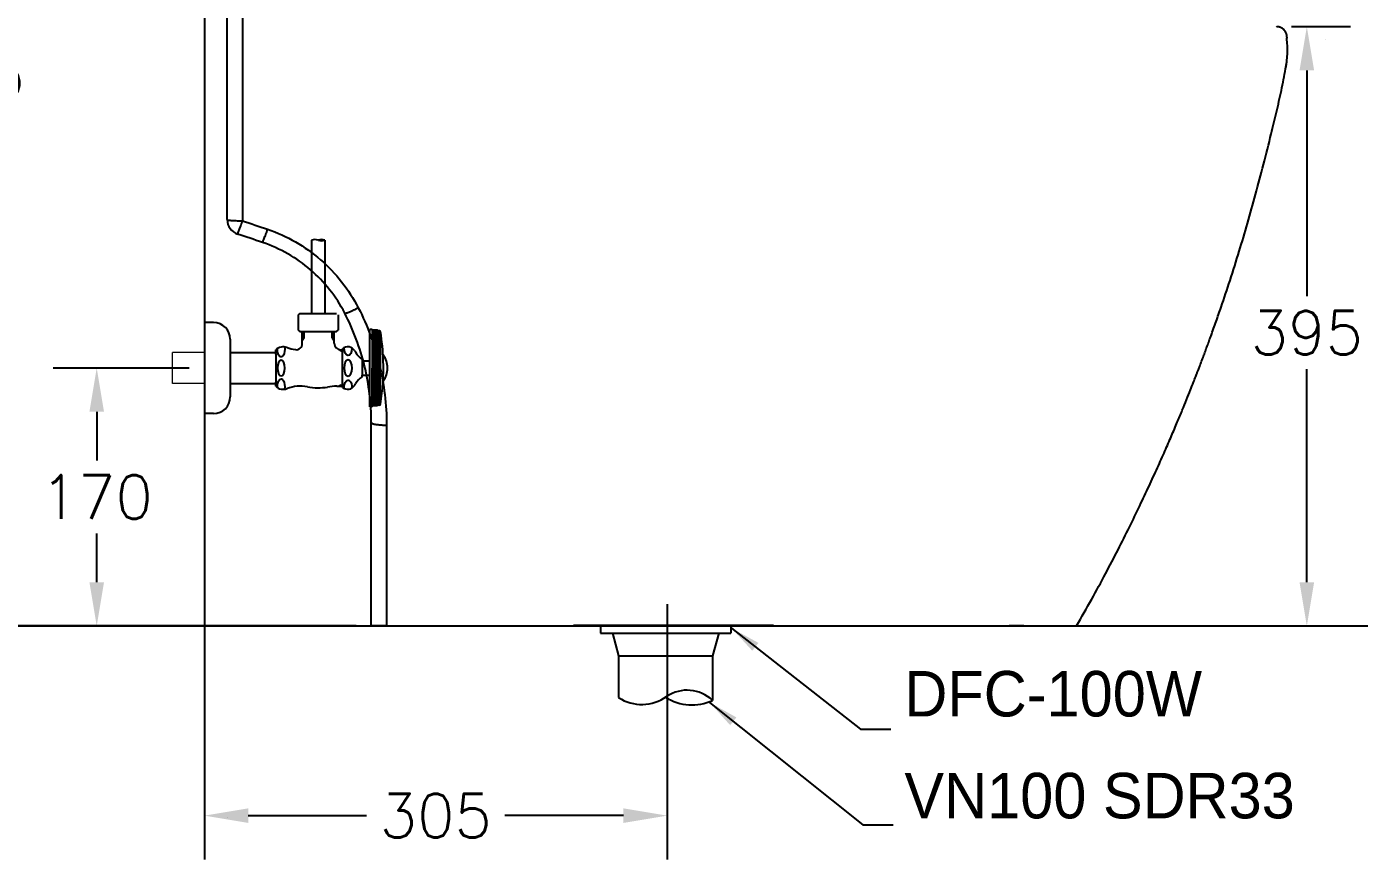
# Model space of a CAD drawing. Extents: x 60782 to 63207, y 58098 to 61529.
# Drawn here: x 61253 to 62131, y 58868 to 59417 of the extents above; entities that cross this region are included whole.
import ezdxf

# ---------------------------------------------------------------- set-up
doc = ezdxf.new("R2010")
doc.units = 0
doc.header["$MEASUREMENT"] = 0
doc.layers.get('0').update_dxf_attribs({"linetype": 'CONTINUOUS'})
doc.layers.get('Defpoints').update_dxf_attribs({"linetype": 'CONTINUOUS'})
for name, color, linetype in [('11', 7, 'CONTINUOUS'), ('4', 3, 'CONTINUOUS'), ('Dim', 4, 'CONTINUOUS'), ('MAIN', 7, 'CONTINUOUS')]:
    doc.layers.add(name, color=color, linetype=linetype)
doc.layers.add('AM_4', color=40, linetype='CONTINUOUS', lineweight=13)
doc.layers.add('AM_6', color=2, linetype='CONTINUOUS', lineweight=30)
doc.styles.add('h', font='', dxfattribs={"height": 30})
doc.styles.get("Standard").update_dxf_attribs({"font": 'txt.shx', "bigfont": 'ghs.shx'})
doc.styles.get('h').set_extended_font_data('Haansoft Batang')
doc.dimstyles.new('SERIM', dxfattribs={"dimscale": 10, "dimtxt": 3, "dimasz": 2, "dimexe": 1, "dimexo": 1.5, "dimgap": 1, "dimtad": 1, "dimtoh": 1, "dimdec": 0, "dimdsep": 46, "dimtxsty": 'h', "dimcen": -0.3, "dimclrt": 2, "dimadec": 0, "dimazin": 0, "dimtfac": 1, "dimtdec": 0, "dimtmove": 1, "dimatfit": 3, "dimfxl": 0, "dimtolj": 1, "dimtzin": 0, "dimarcsym": 0})
doc.dimstyles.get("Standard").update_dxf_attribs({"dimtxt": 0.18, "dimasz": 0.18, "dimexe": 0.18, "dimexo": 0.0625, "dimgap": 0.09, "dimtad": 0, "dimtih": 1, "dimtoh": 1, "dimdec": 4, "dimzin": 0, "dimdsep": 46, "dimtxsty": 'Standard', "dimcen": 0.09, "dimadec": 0, "dimazin": 0, "dimtfac": 1, "dimtdec": 4, "dimtofl": 0, "dimtmove": 0, "dimatfit": 0, "dimfxl": 0, "dimtolj": 1, "dimtzin": 0, "dimarcsym": 0})

# ---------------------------------------------------------------- blocks, each defined once
blk = doc.blocks.new('*D7')
at = {"layer": 'Defpoints', "color": 0}
for p in [(61298.72, 59192), (61369.77, 59192), (61369.77, 59022)]:
    blk.add_point(p, dxfattribs=at)
at = {"layer": 'Dim', "color": 0, "lineweight": -2}
for p, q in [((61359.77, 59192), (61269.92, 59192)), ((61298.72, 59163.2), (61298.72, 59131)), ((61298.72, 59050.8), (61298.72, 59083)), ((61359.77, 59022), (61269.92, 59022))]:
    blk.add_line(p, q, dxfattribs=at)
at = {"layer": 'Dim', "color": 0}
for points in [[(61293.92, 59163.2), (61303.52, 59163.2), (61298.72, 59192)], [(61293.92, 59050.8), (61303.52, 59050.8), (61298.72, 59022)]]:
    blk.add_solid(points, dxfattribs=at)
at = {"layer": 'Dim', "color": 0, "insert": (61298.72, 59107), "char_height": 28.8, "attachment_point": 5}
blk.add_mtext('\\A1;170', dxfattribs=at)
blk = doc.blocks.new('*D8')
at = {"layer": 'Defpoints', "color": 0}
for p in [(61369.77, 59034), (61674.77, 59034), (61674.77, 58897)]:
    blk.add_point(p, dxfattribs=at)
at = {"layer": 'Dim', "color": 0, "lineweight": -2}
for p, q in [((61369.77, 59024), (61369.77, 58868.2)), ((61674.77, 59024), (61674.77, 58868.2)), ((61398.57, 58897), (61476.67, 58897)), ((61645.97, 58897), (61567.87, 58897))]:
    blk.add_line(p, q, dxfattribs=at)
at = {"layer": 'Dim', "color": 0}
for points in [[(61398.57, 58901.8), (61398.57, 58892.2), (61369.77, 58897)], [(61645.97, 58901.8), (61645.97, 58892.2), (61674.77, 58897)]]:
    blk.add_solid(points, dxfattribs=at)
at = {"layer": 'Dim', "color": 0, "insert": (61522.27, 58897), "char_height": 28.8, "attachment_point": 5}
blk.add_mtext('\\A1;305', dxfattribs=at)
blk = doc.blocks.new('*D11')
at = {"layer": 'Defpoints', "color": 0}
for p in [(62076.54, 59417), (62076.54, 59022), (62096.6, 59022)]:
    blk.add_point(p, dxfattribs=at)
at = {"layer": 'Dim', "color": 0, "lineweight": -2}
for p, q in [((62086.54, 59417), (62125.4, 59417)), ((62096.6, 59388.2), (62096.6, 59239.35)), ((62096.6, 59050.8), (62096.6, 59191.35)), ((62086.54, 59022), (62125.4, 59022))]:
    blk.add_line(p, q, dxfattribs=at)
at = {"layer": 'Dim', "color": 0}
for points in [[(62091.8, 59388.2), (62101.4, 59388.2), (62096.6, 59417)], [(62091.8, 59050.8), (62101.4, 59050.8), (62096.6, 59022)]]:
    blk.add_solid(points, dxfattribs=at)
at = {"layer": 'Dim', "color": 0, "insert": (62096.6, 59215.35), "char_height": 28.8, "attachment_point": 5}
blk.add_mtext('\\A1;395', dxfattribs=at)
blk = doc.blocks.new('*D12')
at = {"layer": 'Defpoints', "color": 0}
for p in [(61459, 59746.99), (61214.3, 59022), (61479.77, 59022)]:
    blk.add_point(p, dxfattribs=at)
at = {"layer": 'Dim', "color": 0, "lineweight": -2}
for p, q in [((61449, 59746.99), (61185.5, 59746.99)), ((61214.3, 59718.19), (61214.3, 59408.49)), ((61214.3, 59050.8), (61214.3, 59360.49)), ((61469.77, 59022), (61185.5, 59022))]:
    blk.add_line(p, q, dxfattribs=at)
at = {"layer": 'Dim', "color": 0}
for points in [[(61209.5, 59718.19), (61219.1, 59718.19), (61214.3, 59746.99)], [(61209.5, 59050.8), (61219.1, 59050.8), (61214.3, 59022)]]:
    blk.add_solid(points, dxfattribs=at)
at = {"layer": 'Dim', "color": 0, "insert": (61214.3, 59384.49), "char_height": 28.8, "attachment_point": 5}
blk.add_mtext('\\A1;725', dxfattribs=at)

msp = doc.modelspace()

# ---------------------------------------------------------------- linework, layer by layer
at = {"color": 0, "linetype": 'ByBlock', "lineweight": -3}
msp.add_open_spline([(61416.77, 59202.12), (61416.74, 59202.23), (61416.72, 59202.33), (61416.72, 59202.44)], degree=3, dxfattribs=at)
at = {"layer": '11', "color": 7}
msp.add_arc((61394.77, 59289.8), 10, 179.99974, 251.36096, dxfattribs=at)
for points, knots in [([(61384.77, 59289.8), (61384.77, 59306.45), (61384.77, 59323.12), (61384.77, 59356.46), (61384.77, 59373.14), (61384.77, 59423.17), (61384.77, 59456.52), (61384.77, 59556.59), (61384.77, 59623.29), (61384.77, 59693)], [0, 0, 0, 0, 0.125, 0.125, 0.25, 0.25, 0.5, 0.5, 1, 1, 1, 1]), ([(61394.72, 59693.01), (61394.69, 59623.18), (61394.69, 59556.34), (61394.73, 59456.1), (61394.75, 59422.68), (61394.79, 59372.56), (61394.81, 59355.86), (61394.83, 59322.46), (61394.84, 59305.76), (61394.84, 59289.07)], [0, 0, 0, 0, 0.5, 0.5, 0.75, 0.75, 0.875, 0.875, 1, 1, 1, 1]), ([(61944.83, 59022), (61948.18, 59027.85), (61954.61, 59039.26), (61963.69, 59056.03), (61971.98, 59071.9), (61979.51, 59086.85), (61986.33, 59100.85), (61992.48, 59113.88), (61998, 59125.92), (62002.92, 59136.95), (62007.26, 59146.96), (62011.07, 59155.94), (62014.36, 59163.87), (62017.24, 59170.96), (62019.7, 59177.1), (62021.72, 59182.2), (62023.04, 59185.59), (62023.82, 59187.6), (62024.21, 59188.6), (62024.48, 59189.32), (62024.75, 59190.03), (62025.25, 59191.32), (62026.1, 59193.54), (62027.24, 59196.53), (62028.47, 59199.82), (62029.72, 59203.15), (62030.96, 59206.51), (62032.21, 59209.9), (62034.16, 59215.27), (62036.8, 59222.65), (62041.02, 59234.78), (62046.17, 59250.19), (62051.98, 59268.6), (62057.55, 59287.5), (62062.85, 59306.58), (62068.06, 59326.32), (62072.68, 59344.38), (62076.65, 59360.66), (62079.83, 59374.93), (62082.11, 59386), (62083.15, 59392.3), (62083.4, 59393.81)], [0, 0, 0, 0, 0.050754, 0.098594, 0.143516, 0.185515, 0.224589, 0.260738, 0.293962, 0.324262, 0.35164, 0.376099, 0.397644, 0.416277, 0.43369, 0.44745, 0.457557, 0.461053, 0.463738, 0.465609, 0.466867, 0.469404, 0.476044, 0.484728, 0.493534, 0.502456, 0.511486, 0.520541, 0.529599, 0.554519, 0.579486, 0.62634, 0.676776, 0.724779, 0.774627, 0.825818, 0.878445, 0.914942, 0.951954, 0.988491, 1, 1, 1, 1]), ([(61411.32, 59283.47), (61417.79, 59281.27), (61423.93, 59278.48), (61435.6, 59271.79), (61441.19, 59267.83), (61451.42, 59258.97), (61456.05, 59254.1), (61464.37, 59243.52), (61468.07, 59237.77), (61471.17, 59231.73)], [0, 0, 0, 0, 0.25, 0.25, 0.5, 0.5, 0.75, 0.75, 1, 1, 1, 1]), ([(61462.2, 59228.28), (61459.39, 59233.72), (61456.04, 59238.89), (61448.5, 59248.4), (61444.31, 59252.78), (61435.04, 59260.74), (61430, 59264.29), (61419.44, 59270.29), (61413.89, 59272.79), (61408.05, 59274.76)], [0, 0, 0, 0, 0.25, 0.25, 0.5, 0.5, 0.75, 0.75, 1, 1, 1, 1]), ([(61479.77, 59156.1), (61479.77, 59168.63), (61478.25, 59181.19), (61472.36, 59205.37), (61468.02, 59217.04), (61462.2, 59228.28)], [0, 0, 0, 0, 0.5, 0.5, 1, 1, 1, 1]), ([(61471.17, 59231.73), (61477.36, 59219.69), (61481.98, 59207.18), (61488.24, 59181.28), (61489.85, 59167.83), (61489.85, 59154.41)], [0, 0, 0, 0, 0.5, 0.5, 1, 1, 1, 1]), ([(61479.77, 59022), (61479.77, 59044.11), (61479.77, 59066.33), (61479.77, 59111.04), (61479.77, 59133.51), (61479.77, 59156.1)], [0, 0, 0, 0, 0.5, 0.5, 1, 1, 1, 1]), ([(61489.76, 59022), (61487.07, 59022), (61484.46, 59022), (61480.81, 59022), (61479.77, 59022), (61479.77, 59022)], [0, 0, 0, 0, 0.5, 0.5, 1, 1, 1, 1]), ([(61489.76, 59022), (61498.81, 59022), (61518.87, 59022), (61549.91, 59022), (61583.13, 59022), (61615.89, 59022), (61649.11, 59022), (61681.87, 59022), (61714.87, 59022), (61747.66, 59022), (61780.53, 59022), (61813.09, 59022), (61844.46, 59022), (61874.86, 59022), (61903.93, 59022), (61926.86, 59022), (61941.47, 59022), (61944.82, 59022), (61944.83, 59022), (61944.83, 59022)], [0, 0, 0, 0, 0.0519, 0.115106, 0.178312, 0.241518, 0.304724, 0.36793, 0.431136, 0.494341, 0.557547, 0.620753, 0.683959, 0.747165, 0.810371, 0.873577, 0.936783, 0.999989, 1, 1, 1, 1]), ([(61494.77, 59022), (61515.43, 59022), (61536.09, 59022), (61577.37, 59022), (61597.99, 59022), (61639.22, 59022), (61659.82, 59022), (61690.69, 59022), (61700.98, 59022), (61721.55, 59022), (61731.83, 59022), (61752.37, 59022), (61762.65, 59022), (61783.1, 59022), (61793.3, 59022), (61813.35, 59022), (61823.19, 59022), (61842.51, 59022), (61851.98, 59022), (61870.63, 59022), (61879.93, 59022), (61892.5, 59022), (61896.45, 59022), (61901.85, 59022), (61903.51, 59022), (61905.09, 59022)], [0, 0, 0, 0, 0.145587, 0.145587, 0.291174, 0.291174, 0.436761, 0.436761, 0.509554, 0.509554, 0.582348, 0.582348, 0.655141, 0.655141, 0.727934, 0.727934, 0.800728, 0.800728, 0.873521, 0.873521, 0.946315, 0.946315, 0.982712, 0.982712, 1, 1, 1, 1]), ([(61910.04, 59022), (61908.71, 59022), (61907.32, 59022), (61904.11, 59022), (61902.25, 59022), (61900.31, 59022)], [0, 0, 0, 0, 0.45112, 0.45112, 1, 1, 1, 1])]:
    msp.add_open_spline(points, degree=3, knots=knots, dxfattribs=at)
for points, weights, knots in [([(62083.44, 59408.8), (62083.54, 59409.4), (62083.54, 59410), (62083.54, 59417), (62076.54, 59417)], [0.939156200585, 0.965518748088, 1, 0.707110716898, 0.999992128683], [4.527465, 4.527465, 4.527465, 4.712389, 4.712389, 6.283164, 6.283164, 6.283164]), ([(61384.77, 59289.8), (61384.77, 59289.07), (61394.77, 59289.07), (61394.8, 59289.07), (61394.84, 59289.07)], [0.999999936273, 0.70710681305, 1, 0.998484736131, 0.996985150498], [3.141593, 3.141593, 3.141593, 4.712389, 4.712389, 4.720515, 4.720515, 4.720515]), ([(61479.77, 59156.1), (61479.77, 59154.41), (61489.77, 59154.41), (61489.81, 59154.41), (61489.85, 59154.41)], [1, 0.707106781187, 1, 0.998412563888, 0.996842335093], [0, 0, 0, 1.570796, 1.570796, 1.57931, 1.57931, 1.57931])]:
    msp.add_rational_spline(points, weights, degree=2, knots=knots, dxfattribs=at)
for points, weights in [([(61391.57, 59280.32), (61391.84, 59280.23), (61394.84, 59289.07)], [1, 0.720585084589, 0.974283877104]), ([(61408.05, 59274.76), (61408.33, 59274.67), (61411.32, 59283.47)], [1, 0.721469360934, 0.972683433698]), ([(61462.2, 59228.28), (61462.67, 59227.38), (61471.17, 59231.73)], [1, 0.716318000947, 0.982156929095])]:
    msp.add_rational_spline(points, weights, degree=2, dxfattribs=at)
for points in [[(61394.84, 59289.07), (61400.33, 59287.21), (61405.83, 59285.34), (61411.32, 59283.47)], [(61408.05, 59274.76), (61402.56, 59276.61), (61397.06, 59278.47), (61391.57, 59280.32)], [(61489.85, 59154.41), (61489.83, 59109.83), (61489.8, 59065.64), (61489.76, 59022)], [(61489.62, 59022), (61491.25, 59022), (61493, 59022), (61494.77, 59022)]]:
    msp.add_open_spline(points, degree=3, dxfattribs=at)
at = {"layer": '4', "color": 0, "linetype": 'ByBlock', "lineweight": -3}
for p, q in [((61440.42, 59276.3), (61440.42, 59228)), ((61449.12, 59276.3), (61449.12, 59228)), ((61432.64, 59228), (61431.64, 59227)), ((61431.64, 59227), (61431.64, 59217)), ((61432.64, 59228), (61438.42, 59228)), ((61438.42, 59228), (61456.9, 59228)), ((61457.9, 59227), (61457.9, 59217)), ((61480.27, 59217.5), (61478.77, 59217.5)), ((61478.77, 59216.5), (61478.77, 59217.5)), ((61480.27, 59217.3), (61480.27, 59217.5)), ((61480.27, 59217.3), (61480.27, 59192)), ((61386.77, 59211), (61386.77, 59173)), ((61431.64, 59217), (61432.64, 59216)), ((61432.64, 59216), (61456.9, 59216)), ((61434.27, 59208.09), (61434.27, 59216)), ((61434.27, 59212), (61435.52, 59212)), ((61435.52, 59212), (61434.27, 59209.84)), ((61435.52, 59212), (61435.52, 59216)), ((61454.02, 59212), (61454.02, 59216)), ((61454.02, 59212), (61455.27, 59212)), ((61454.02, 59212), (61455.27, 59209.84)), ((61455.27, 59208.5), (61455.27, 59216)), ((61456.9, 59216), (61457.9, 59217)), ((61478.77, 59192), (61478.77, 59216.5)), ((61483.77, 59216.59), (61480.27, 59216.59)), ((61483.77, 59215.59), (61480.27, 59215.59)), ((61483.77, 59214.59), (61480.27, 59214.59)), ((61483.77, 59213.59), (61480.27, 59213.59)), ((61483.77, 59212.59), (61480.27, 59212.59)), ((61483.77, 59211.59), (61480.27, 59211.59)), ((61483.77, 59210.59), (61480.27, 59210.59)), ((61483.77, 59209.59), (61480.27, 59209.59)), ((61483.77, 59208.59), (61480.27, 59208.59)), ((61483.77, 59217), (61480.57, 59217)), ((61484.27, 59216.5), (61483.77, 59217)), ((61483.77, 59217), (61483.77, 59192)), ((61485.09, 59216.5), (61484.27, 59216.5)), ((61484.27, 59216.5), (61484.27, 59192)), ((61485.69, 59216), (61485.69, 59192)), ((61386.77, 59202.25), (61416.77, 59202.25)), ((61416.77, 59201.25), (61416.77, 59204)), ((61416.77, 59201.25), (61416.77, 59182.75)), ((61459.77, 59203.25), (61458.47, 59204.19)), ((61459.77, 59204), (61460.68, 59204)), ((61459.77, 59203.25), (61459.77, 59204)), ((61459.77, 59203.25), (61460.68, 59203.25)), ((61460.68, 59204), (61460.68, 59204.72)), ((61460.68, 59180), (61460.68, 59204)), ((61468.8, 59203.32), (61469.35, 59202.36)), ((61483.77, 59207.59), (61480.27, 59207.59)), ((61483.77, 59206.59), (61480.27, 59206.59)), ((61483.77, 59205.59), (61480.27, 59205.59)), ((61483.77, 59204.59), (61480.27, 59204.59)), ((61483.77, 59203.59), (61480.27, 59203.59)), ((61483.77, 59202.59), (61480.27, 59202.59)), ((61483.77, 59201.59), (61480.27, 59201.59)), ((61483.77, 59200.59), (61480.27, 59200.59)), ((61483.77, 59199.59), (61480.27, 59199.59)), ((61473.68, 59197.73), (61473.68, 59196.75)), ((61473.68, 59196.75), (61473.68, 59187.25)), ((61473.68, 59196.75), (61478.77, 59196.75)), ((61478.77, 59166.5), (61478.77, 59192)), ((61483.77, 59198.59), (61480.27, 59198.59)), ((61483.77, 59197.59), (61480.27, 59197.59)), ((61483.77, 59196.59), (61480.27, 59196.59)), ((61483.77, 59195.59), (61480.27, 59195.59)), ((61483.77, 59194.59), (61480.27, 59194.59)), ((61483.77, 59193.59), (61480.27, 59193.59)), ((61483.77, 59192.59), (61480.27, 59192.59)), ((61480.27, 59166.7), (61480.27, 59192)), ((61483.77, 59191.41), (61480.27, 59191.41)), ((61483.77, 59167), (61483.77, 59192)), ((61484.27, 59167.5), (61484.27, 59192)), ((61485.69, 59168), (61485.69, 59192)), ((61416.77, 59180), (61416.77, 59182.75)), ((61473.68, 59187.25), (61478.77, 59187.25)), ((61473.68, 59186.27), (61473.68, 59187.25)), ((61483.77, 59190.41), (61480.27, 59190.41)), ((61483.77, 59189.41), (61480.27, 59189.41)), ((61483.77, 59188.41), (61480.27, 59188.41)), ((61483.77, 59187.41), (61480.27, 59187.41)), ((61483.77, 59186.41), (61480.27, 59186.41)), ((61483.77, 59185.41), (61480.27, 59185.41)), ((61483.77, 59184.41), (61480.27, 59184.41)), ((61483.77, 59183.41), (61480.27, 59183.41)), ((61483.77, 59182.41), (61480.27, 59182.41)), ((61386.77, 59181.75), (61416.77, 59181.75)), ((61416.77, 59181.75), (61416.77, 59181.57)), ((61416.77, 59180), (61416.77, 59181.57)), ((61457.06, 59180), (61460.68, 59180)), ((61459.77, 59180.75), (61458.47, 59180)), ((61459.77, 59180.75), (61460.68, 59180.75)), ((61459.77, 59180), (61459.77, 59180.75)), ((61460.68, 59179.28), (61460.68, 59180)), ((61468.8, 59180.68), (61469.35, 59181.64)), ((61483.77, 59181.41), (61480.27, 59181.41)), ((61483.77, 59180.41), (61480.27, 59180.41)), ((61483.77, 59179.41), (61480.27, 59179.41)), ((61483.77, 59178.41), (61480.27, 59178.41)), ((61483.77, 59177.41), (61480.27, 59177.41)), ((61483.77, 59176.41), (61480.27, 59176.41)), ((61483.77, 59175.41), (61480.27, 59175.41)), ((61483.77, 59174.41), (61480.27, 59174.41)), ((61483.77, 59173.41), (61480.27, 59173.41)), ((61480.27, 59166.5), (61478.77, 59166.5)), ((61483.77, 59172.41), (61480.27, 59172.41)), ((61483.77, 59171.41), (61480.27, 59171.41)), ((61483.77, 59170.41), (61480.27, 59170.41)), ((61483.77, 59169.41), (61480.27, 59169.41)), ((61483.77, 59168.41), (61480.27, 59168.41)), ((61483.77, 59167.41), (61480.27, 59167.41)), ((61480.27, 59166.5), (61480.27, 59166.7)), ((61483.77, 59167), (61480.57, 59167)), ((61484.27, 59167.5), (61483.77, 59167)), ((61485.09, 59167.5), (61484.27, 59167.5))]:
    msp.add_line(p, q, dxfattribs=at)
for centre, radius, start, end in [((61375.77, 59211), 11, 0, 90), ((61480.57, 59217.3), 0.3, 180, 270), ((61459.77, 59208.5), 4.5, 180, 270), ((61485.09, 59215.8), 0.7, 9.49341, 90), ((61342.77, 59192), 145, 1.94314, 9.49341), ((61421.68, 59199.01), 7, 69.03386, 134.51294), ((61433.07, 59228.73), 24.83, 249.03386, 262.28832), ((61430.27, 59208.09), 4, 262.28832, 0), ((61464.16, 59200.64), 5.36, 30, 130.43057), ((61481.47, 59209.36), 14, 210, 236.19018), ((61476.52, 59191.95), 14, 0.24727, 38.21407), ((61342.77, 59192), 145, 350.50659, 1.94314), ((61476.52, 59192.08), 14, 321.78593, 359.75273), ((61481.47, 59174.64), 14, 123.80982, 150), ((61421.68, 59184.99), 7, 225.5, 290.96614), ((61433.07, 59155.27), 24.83, 79.26272, 110.96614), ((61444.77, 59217), 38, 259.26273, 279.30483), ((61457.06, 59142), 38, 90, 99.30482), ((61464.16, 59183.36), 5.36, 229.56943, 330), ((61375.77, 59173), 11, 270, 0), ((61480.57, 59166.7), 0.3, 90, 180), ((61485.09, 59168.2), 0.7, 270, 350.50659)]:
    msp.add_arc(centre, radius, start, end, dxfattribs=at)
at = {"layer": '4', "color": 0, "linetype": 'ByBlock', "lineweight": -3, "extrusion": (0, 0, -1)}
for centre, major_axis, ratio, start_param, end_param in [((61420.33, 59204.5), (0, -5.22), 0.46009, 4.433611, 7.934688), ((61464.45, 59205.59), (0, -5.4), 0.478204, 4.79078, 7.834251), ((61420.33, 59179.59), (0, -5.22), 0.46009, 1.472186, 5.009627), ((61464.45, 59178.68), (0, -5.4), 0.478204, 1.540108, 4.68362)]:
    msp.add_ellipse(centre, major_axis=major_axis, ratio=ratio, start_param=start_param, end_param=end_param, dxfattribs=at)
for centre, major_axis, ratio in [((61420.33, 59192), (0, -5.22), 0.46009), ((61464.45, 59192), (0, -5.4), 0.478204)]:
    msp.add_ellipse(centre, major_axis=major_axis, ratio=ratio, dxfattribs=at)
at = {"layer": 'AM_4', "color": 0}
for p, q in [((61369.69, 59202.25), (61348.57, 59202.25)), ((61348.57, 59181.75), (61348.57, 59202.25)), ((61369.69, 59181.75), (61348.57, 59181.75)), ((61745, 59022.48), (61613, 59022.48))]:
    msp.add_line(p, q, dxfattribs=at)
at = {"layer": 'AM_4', "color": 0, "linetype": 'ByBlock', "lineweight": -3}
for centre, radius, start, end in [((61442.6, 59269.63), 7.01, 71.93325, 108.06675), ((61446.95, 59269.63), 7.02, 71.94621, 108.05379), ((61446.95, 59282.52), 6.59, 250.73044, 289.26956)]:
    msp.add_arc(centre, radius, start, end, dxfattribs=at)
at = {"layer": 'Dim', "color": 0}
for p, q in [((61369.77, 60818.61), (61369.77, 58896)), ((62109, 59408.85), (62109, 59408.85)), ((61384.77, 59296), (61384.77, 59296)), ((61675, 58974.34), (61675, 59036.34)), ((61209, 59022), (62176.62, 59022)), ((61384.77, 58896), (61384.77, 58896)), ((61384.77, 58896), (61384.77, 58896)), ((61384.77, 58896), (61384.77, 58896)), ((61384.77, 58896), (61384.77, 58896))]:
    msp.add_line(p, q, dxfattribs=at)
at = {"layer": 'Dim', "color": 0, "linetype": 'ByBlock', "lineweight": -3}
for p, q in [((61375.77, 59222), (61369.77, 59222)), ((61375.77, 59162), (61369.77, 59162))]:
    msp.add_line(p, q, dxfattribs=at)
at = {"layer": 'Dim', "color": 0}
msp.add_arc((62025.78, 59401.46), 58.12, 348.50148, 7.25711, dxfattribs=at)
at = {"layer": 'MAIN', "color": 7}
for p, q in [((61630.82, 59022.27), (61630.82, 59017.27)), ((61630.82, 59017.27), (61716.82, 59017.27)), ((61638.82, 59017.27), (61642.82, 59002.27)), ((61708.82, 59017.27), (61704.82, 59002.27)), ((61716.82, 59022.27), (61716.82, 59017.27)), ((61642.82, 59002.27), (61704.82, 59002.27)), ((61642.82, 59002.27), (61642.82, 58974.76)), ((61704.82, 59002.27), (61704.82, 58972.98))]:
    msp.add_line(p, q, dxfattribs=at)
for centre, radius, start, end in [((61658.08, 58998.4), 28.14, 237.14755, 305.62875), ((61691.2, 59002.04), 32.09, 237.19027, 295.10181), ((61688.06, 58955.3), 24.37, 46.53795, 123.88218)]:
    msp.add_arc(centre, radius, start, end, dxfattribs=at)

# ---------------------------------------------------------------- texts
at = {"layer": 'AM_6', "color": 0, "char_height": 30, "attachment_point": 4}
for s, insert in [('{\\fGulim|b0|i0|c129|p50;DFC-100W}', (61831.26, 58977.14)), ('{\\fGulim|b0|i0|c129|p50;VN100 SDR33}', (61831.26, 58909.99))]:
    msp.add_mtext(s, dxfattribs=dict(at, insert=insert))

# ---------------------------------------------------------------- dimensions: what is measured, and where the dimension line sits
at = {"layer": 'Dim', "color": 0}
for base, p1, p2, picture, middle in [((61214.3, 59022), (61459, 59746.99), (61479.77, 59022), '*D12', (61214.3, 59384.49)), ((62096.6, 59022), (62076.54, 59417), (62076.54, 59022), '*D11', (62096.6, 59215.35)), ((61298.72, 59192), (61369.77, 59022), (61369.77, 59192), '*D7', (61298.72, 59107))]:
    dim = msp.add_linear_dim(base=base, p1=p1, p2=p2, angle=90, dimstyle='Standard', override={"dimscale": 160, "dimgap": 0.06, "dimdec": 0, "dimatfit": 3}, dxfattribs=at)
    dim.commit()
    dim.dimension.update_dxf_attribs({"geometry": picture, "text_midpoint": middle, "dimtype": 160})
dim = msp.add_linear_dim(base=(61674.77, 58897), p1=(61369.77, 59034), p2=(61674.77, 59034), dimstyle='Standard', override={"dimscale": 160, "dimgap": 0.06, "dimdec": 0, "dimatfit": 3}, dxfattribs=at)
dim.commit()
dim.dimension.update_dxf_attribs({"geometry": '*D8', "text_midpoint": (61522.27, 58897)})

# ---------------------------------------------------------------- leaders
for points in [[(61717.26, 59020.6), (61802.26, 58953.95), (61822.26, 58953.95)], [(61702.81, 58971.64), (61803.9, 58891), (61823.9, 58891)]]:
    msp.add_leader(points, dimstyle='SERIM', override={"dimse1": 1}, dxfattribs=at)

doc.saveas('drawing.dxf')
